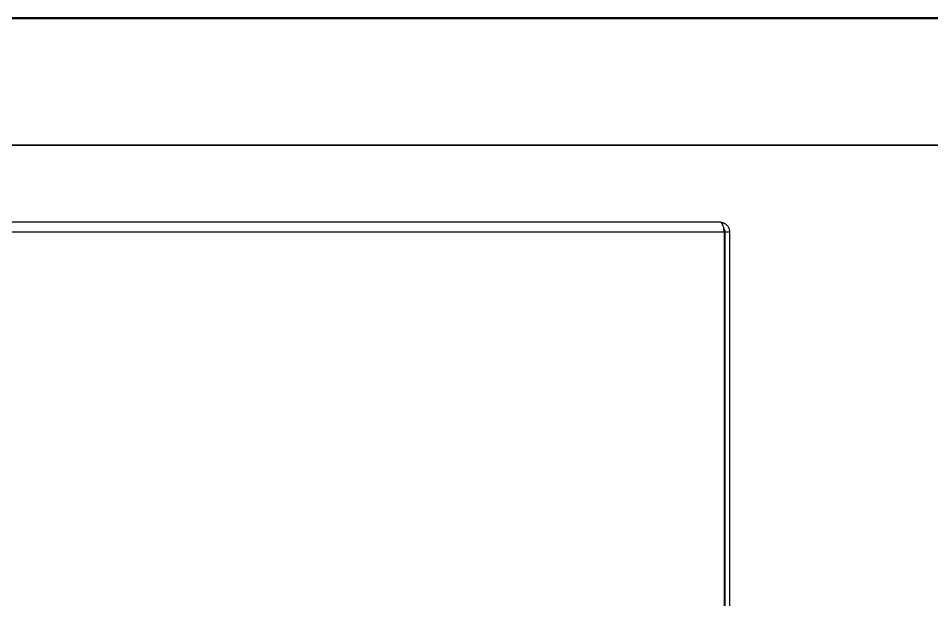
# Model space of a CAD drawing. Header units: millimetres. Extents: x 0 to 279, y 0 to 216.
# Drawn here: x 142.31 to 188.01, y 186.8 to 215.9 of the extents above; entities that cross this region are included whole.
import ezdxf

# ---------------------------------------------------------------- set-up
doc = ezdxf.new("R2010")
doc.units = ezdxf.units.MM
doc.layers.add('PAGE_BORDER', color=7, linetype='Continuous')

msp = doc.modelspace()

# ---------------------------------------------------------------- linework, layer by layer
at = {"color": 7, "linetype": 'Continuous', "lineweight": 50}
msp.add_line((0, 215.9), (279.4, 215.9), dxfattribs=at)
at = {"color": 7, "linetype": 'Continuous', "lineweight": 25}
for p, q in [((177.398, 205.701), (97.103, 205.701)), ((96.88, 205.208), (177.621, 205.208)), ((177.621, 205.208), (177.621, 155.617)), ((177.657, 205.208), (177.89, 205.208)), ((177.657, 205.208), (177.657, 155.617)), ((177.89, 205.208), (177.89, 155.617))]:
    msp.add_line(p, q, dxfattribs=at)
for points, knots in [([(177.621, 205.208), (177.62, 205.234), (177.619, 205.31), (177.6, 205.433), (177.559, 205.56), (177.501, 205.655), (177.444, 205.697), (177.408, 205.7), (177.398, 205.701)], [0, 0, 0, 0, 0.093806, 0.28309, 0.474612, 0.679897, 0.903334, 1, 1, 1, 1]), ([(177.398, 205.701), (177.406, 205.701), (177.43, 205.701), (177.47, 205.697), (177.518, 205.687), (177.558, 205.675), (177.588, 205.663), (177.616, 205.65), (177.65, 205.632), (177.689, 205.607), (177.719, 205.582), (177.751, 205.553), (177.783, 205.518), (177.817, 205.469), (177.845, 205.418), (177.866, 205.364), (177.881, 205.311), (177.889, 205.258), (177.89, 205.224), (177.89, 205.208)], [0, 0, 0, 0, 0.032567, 0.097984, 0.163917, 0.230378, 0.26378, 0.293927, 0.35447, 0.415477, 0.476966, 0.507868, 0.583223, 0.659269, 0.736065, 0.80433, 0.873204, 0.942724, 1, 1, 1, 1]), ([(177.607, 205.36), (177.61, 205.357), (177.616, 205.348), (177.625, 205.334), (177.633, 205.317), (177.64, 205.301), (177.646, 205.284), (177.65, 205.267), (177.653, 205.252), (177.655, 205.238), (177.656, 205.223), (177.657, 205.213), (177.657, 205.208)], [0, 0, 0, 0, 0.083169, 0.219257, 0.326976, 0.435339, 0.545901, 0.657306, 0.741859, 0.826837, 0.913178, 1, 1, 1, 1])]:
    msp.add_open_spline(points, degree=3, knots=knots, dxfattribs=at)
at = {"layer": 'PAGE_BORDER', "lineweight": 35}
msp.add_line((6.35, 209.55), (273.05, 209.55), dxfattribs=at)

doc.saveas('drawing.dxf')
